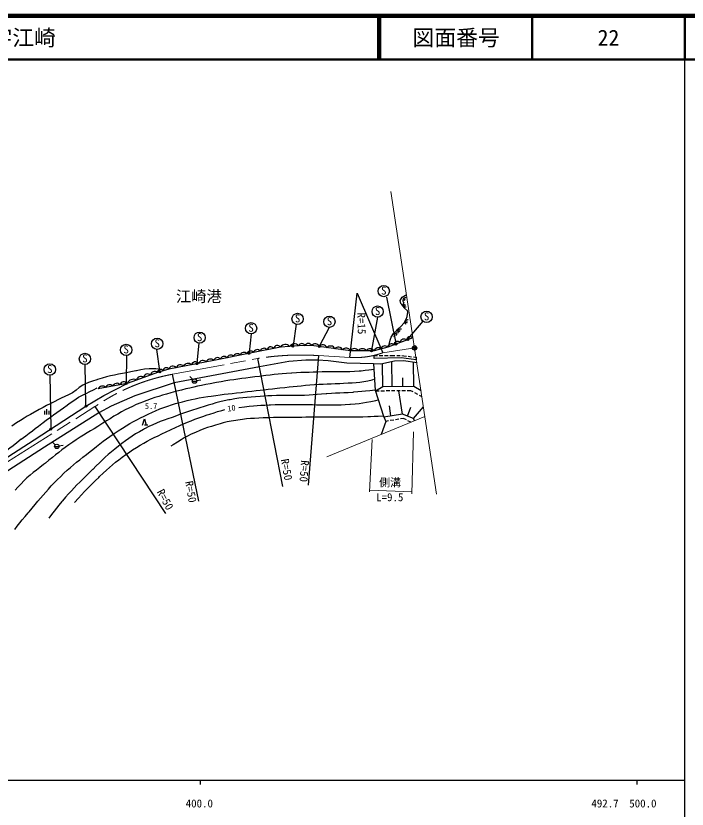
# Model space of a CAD drawing. Units: millimetres, scale not verified. Extents: x 40000 to 680000, y 20000 to 380000.
# Drawn here: x 425851 to 579500, y 198357 to 380000 of the extents above; entities that cross this region are included whole.
import ezdxf
from ezdxf.enums import TextEntityAlignment as Align

# ---------------------------------------------------------------- set-up
doc = ezdxf.new("R2010")
doc.units = ezdxf.units.MM
doc.header["$LTSCALE"] = 1000
doc.header["$PDMODE"] = 32
doc.header["$PDSIZE"] = 500
doc.linetypes.add('CHAIN', pattern=[18.5, 12, -1.5, 3.5, -1.5])
for name, color, linetype, lineweight in [('M-BGD', 7, 'Continuous', 25), ('M-BMK', 2, 'CHAIN', 13), ('M-BMK-HTXT', 7, 'Continuous', 13), ('M-BMK-SRVR', 3, 'Continuous', 25), ('M-STR-HTXT', 7, 'Continuous', 13), ('M-STR-STRC', 7, 'Continuous', 25), ('M-TTL', 2, 'Continuous', 140), ('M-TTL-BAND', 7, 'Continuous', 25), ('M-TTL-LINE', 7, 'Continuous', 50)]:
    doc.layers.add(name, color=color, linetype=linetype, lineweight=lineweight)
doc.layers.add('M-OTRS', color=6, linetype='Continuous')
doc.layers.add('M-TTL-TXT', color=7, linetype='Continuous')
doc.styles.add('ＭＳ ゴシック', font='')
doc.styles.get('ＭＳ ゴシック').set_extended_font_data('MS Gothic')

msp = doc.modelspace()

# ---------------------------------------------------------------- linework, layer by layer
at = {"layer": 'M-BGD'}
for p, q in [((502290, 301784), (503960, 316523)), ((503960, 316523), (509859, 302861)), ((514899, 315170), (514719, 314759)), ((514735, 314013), (514951, 313637)), ((515413, 310002), (515184, 309663)), ((513046, 307155), (512747, 306847)), ((513788, 307918), (513457, 307578)), ((516714, 306310), (510955, 304107)), ((486405, 304162), (480240, 302907)), ((490577, 304458), (486405, 304162)), ((493530, 304495), (490577, 304458)), ((502409, 303313), (493530, 304495)), ((510955, 304107), (507891, 303276)), ((480240, 302907), (471140, 301080)), ((481155, 301535), (486873, 272219)), ((495091, 302209), (492791, 272530)), ((507891, 303276), (502409, 303313)), ((507829, 301565), (507866, 302192)), ((514049, 301675), (507829, 301565)), ((507866, 302192), (508635, 302195)), ((509035, 302197), (509835, 302201)), ((510235, 302202), (511035, 302206)), ((511435, 302207), (512204, 302211)), ((512204, 302211), (512622, 302207)), ((513022, 302204), (513822, 302198)), ((517501, 301214), (514049, 301675)), ((514222, 302195), (514640, 302192)), ((514640, 302192), (515250, 302112)), ((515646, 302060), (516440, 301955)), ((516836, 301903), (517446, 301823)), ((517446, 301823), (517501, 301214)), ((471140, 301080), (460840, 299105)), ((488348, 300882), (481620, 299663)), ((492197, 301131), (488348, 300882)), ((494938, 301131), (492197, 301131)), ((497319, 300992), (494938, 301131)), ((501638, 300439), (497319, 300992)), ((507702, 300300), (501638, 300439)), ((509363, 300245), (507702, 300300)), ((507702, 300300), (508091, 294320)), ((512492, 300909), (509363, 300245)), ((509836, 295078), (509775, 300318)), ((511961, 295103), (511895, 300818)), ((514569, 301020), (512492, 300909)), ((517670, 300577), (514569, 301020)), ((516952, 295161), (516887, 300668)), ((458256, 298339), (453457, 296604)), ((460840, 299105), (458256, 298339)), ((467735, 268888), (461718, 297935)), ((481620, 299663), (462073, 296009)), ((453457, 296604), (451353, 295841)), ((466380, 296709), (465673, 297416)), ((466239, 296361), (467239, 296361)), ((467221, 296493), (468207, 296662)), ((514437, 295132), (514414, 297104)), ((451353, 295841), (444720, 294561)), ((445975, 293076), (451353, 295841)), ((462073, 296009), (453102, 293018)), ((508091, 294320), (509967, 288367)), ((509836, 295078), (508166, 294082)), ((516952, 295161), (509836, 295078)), ((518585, 294109), (516952, 295161)), ((441887, 290593), (445975, 293076)), ((453102, 293018), (447629, 290614)), ((509025, 294090), (508166, 294082)), ((510224, 294100), (509425, 294093)), ((511424, 294111), (510624, 294104)), ((512624, 294122), (511824, 294115)), ((513824, 294133), (513024, 294126)), ((514321, 288793), (513508, 294108)), ((515024, 294144), (514224, 294137)), ((516283, 294155), (515424, 294147)), ((516798, 293874), (516283, 294155)), ((517852, 293299), (517150, 293682)), ((518719, 292826), (518203, 293108)), ((511692, 288391), (511340, 290687)), ((430022, 282896), (441887, 290593)), ((444860, 289137), (432433, 281214)), ((432464, 288714), (432464, 289589)), ((432964, 288714), (432964, 289964)), ((433464, 288714), (433464, 289589)), ((443957, 290515), (460135, 266022)), ((447629, 290614), (444860, 289137)), ((515511, 288345), (516283, 290397)), ((516896, 287824), (519144, 290475)), ((454840, 286307), (455260, 287707)), ((455260, 287707), (455680, 286307)), ((510510, 287153), (509439, 284144)), ((509967, 288367), (510510, 287153)), ((514321, 288793), (510068, 288142)), ((511155, 287255), (510510, 287153)), ((512340, 287443), (511550, 287318)), ((513525, 287631), (512735, 287506)), ((514566, 287796), (513920, 287694)), ((516896, 287824), (514321, 288793)), ((515243, 287476), (514566, 287796)), ((516283, 286984), (515605, 287305)), ((517062, 287298), (516896, 287824)), ((456030, 286307), (455330, 286307)), ((420747, 276943), (430022, 282896)), ((434869, 281753), (434162, 282460)), ((435710, 281537), (436696, 281706)), ((432433, 281214), (419132, 272685)), ((434728, 281405), (435728, 281405))]:
    msp.add_line(p, q, dxfattribs=at)
for points in [[(511316, 304754), (511503, 305744), (511780, 306446), (512325, 307259), (512991, 307907), (513312, 308237), (514024, 308926), (514689, 309642), (514715, 309677), (515221, 310516), (515453, 311190), (515582, 312133), (515490, 312464), (514838, 313097), (514789, 313147), (514160, 313890), (513995, 314162), (513792, 314845), (514235, 315620), (515065, 316047), (515287, 316100)], [(507845, 299026), (506680, 298867), (505800, 298766), (504902, 298680), (504448, 298638), (503340, 298551), (502322, 298500), (501367, 298476), (500446, 298471), (499532, 298477), (498596, 298484), (497610, 298484), (496545, 298469), (495994, 298454), (494889, 298420), (493888, 298393), (492951, 298367), (492036, 298337), (491102, 298300), (490108, 298250), (489015, 298183), (488925, 298177), (487820, 298098), (486818, 298019), (485880, 297935), (484968, 297844), (484044, 297744), (483071, 297631), (482009, 297503), (481633, 297457), (480517, 297320), (479481, 297191), (478505, 297068), (477572, 296946), (476661, 296822), (475754, 296691), (474833, 296551), (473878, 296396), (472870, 296223), (471791, 296029), (471426, 295962), (470326, 295755), (469312, 295561), (468361, 295372), (467450, 295184), (466556, 294989), (465655, 294783), (464724, 294560), (463739, 294313), (462677, 294037), (462418, 293968), (461342, 293679), (460358, 293406), (459439, 293140), (458557, 292870), (457685, 292587), (456796, 292282), (455863, 291944), (454858, 291563), (454444, 291403), (453424, 290988), (452514, 290584), (451674, 290177), (450863, 289753), (450040, 289299), (449166, 288801), (448297, 288302), (447402, 287763), (446626, 287263), (445791, 286721), (445547, 286567), (444604, 285981), (443738, 285454), (442925, 284966), (442138, 284492), (441353, 284012), (440544, 283502), (439685, 282942), (438902, 282413), (437988, 281776), (437158, 281180), (436390, 280609), (435657, 280048), (434936, 279483), (434203, 278897), (433432, 278276), (432599, 277605), (432197, 277282), (431341, 276606), (430570, 276009), (429847, 275440), (429133, 274850), (428392, 274189), (427767, 273590), (426987, 272805), (426291, 272077), (425653, 271384)], [(459008, 299037), (457912, 299159), (457036, 299197), (456358, 299183), (455326, 299097), (454419, 298938), (453426, 298730), (453294, 298704), (452197, 298489), (451185, 298297), (450234, 298116), (449322, 297937), (448427, 297749), (447527, 297544), (446599, 297310), (445620, 297038), (444569, 296719), (444369, 296655), (443372, 296333), (442502, 296021), (441608, 295630), (441213, 295432), (440364, 294883), (439665, 294304), (438839, 293719), (438832, 293715), (437908, 293214), (437070, 292820), (436202, 292425), (435574, 292118), (434594, 291625), (433714, 291184), (432889, 290767), (432071, 290342), (431217, 289883), (430278, 289358), (430119, 289267), (429222, 288749), (428473, 288306), (427737, 287858), (426881, 287321), (426021, 286775)], [(425597, 262421), (426166, 263169), (426734, 263887), (427323, 264607), (427953, 265361), (428645, 266181), (428858, 266433), (429583, 267295), (430256, 268099), (430890, 268857), (431500, 269581), (432099, 270282), (432700, 270971), (433316, 271659), (433962, 272359), (434651, 273081), (435395, 273837), (436043, 274477), (436852, 275252), (437612, 275955), (438339, 276603), (439048, 277211), (439752, 277795), (440468, 278373), (441208, 278960), (441989, 279572), (442824, 280226), (443436, 280707), (444306, 281391), (445098, 282008), (445845, 282579), (446580, 283125), (447336, 283667), (448146, 284225), (449041, 284821), (449292, 284984), (450235, 285588), (451116, 286134), (451952, 286633), (452764, 287095), (453569, 287532), (454386, 287954), (455234, 288371), (456131, 288794), (457095, 289235), (457806, 289553), (458815, 289985), (459736, 290348), (460611, 290660), (461484, 290941), (462397, 291211), (463393, 291490), (463985, 291652), (465049, 291931), (466016, 292157), (466927, 292346), (467829, 292512), (468763, 292668), (469774, 292828), (470519, 292945), (471614, 293109), (472609, 293245), (473543, 293360), (474453, 293464), (475377, 293564), (476352, 293669), (477417, 293789), (477773, 293831), (478882, 293961), (479899, 294079), (480853, 294189), (481771, 294293), (482681, 294395), (483611, 294499), (484590, 294606), (485644, 294721), (486283, 294790), (487380, 294910), (488371, 295020), (489301, 295123), (490212, 295220), (491148, 295314), (492152, 295408), (493112, 295492), (494219, 295577), (495228, 295640), (496174, 295688), (497091, 295727), (498012, 295763), (498972, 295802), (500005, 295851), (500837, 295898), (501893, 295948), (502821, 295987), (503767, 296056), (504547, 296147), (505534, 296294), (506380, 296455), (507390, 296684), (507814, 296784)], [(427073, 283037), (428096, 283830), (428923, 284470), (429631, 285014), (430297, 285521), (431000, 286052), (431816, 286663), (432002, 286802), (432891, 287465), (433702, 288064), (434464, 288621), (435207, 289159), (435958, 289700), (436749, 290266), (437608, 290878), (438066, 291205), (438894, 291804), (439658, 292341), (440170, 292672), (441070, 293170), (441907, 293550), (442800, 293974), (443623, 294400), (444489, 294860)], [(508091, 294320), (506841, 294173), (505858, 294062), (505006, 293974), (504146, 293893), (503141, 293808), (502969, 293794), (501876, 293713), (500896, 293657), (499972, 293614), (499051, 293576), (498079, 293530), (496999, 293469), (496878, 293461), (495799, 293384), (494844, 293306), (493930, 293230), (492973, 293161), (491922, 293101), (490825, 293063), (489837, 293052), (488910, 293056), (487993, 293066), (487036, 293071), (485989, 293058), (485526, 293046), (484468, 293017), (483538, 292988), (482591, 292940), (481788, 292880), (480686, 292790), (479686, 292709), (478749, 292628), (477838, 292537), (476915, 292425), (475942, 292282), (474880, 292099), (474617, 292049), (473532, 291828), (472549, 291602), (471635, 291365), (470754, 291115), (469870, 290847), (468949, 290557), (467955, 290241), (467280, 290028), (466249, 289704), (465339, 289410), (464470, 289115), (463561, 288790), (462656, 288450), (461617, 288062), (460659, 287718), (459761, 287399), (458897, 287083), (458046, 286752), (457182, 286385), (456283, 285961), (455325, 285462), (455069, 285321), (454112, 284775), (453257, 284262), (452469, 283761), (451711, 283247), (450946, 282700), (450140, 282097), (449366, 281500), (448495, 280810), (447713, 280163), (446993, 279541), (446311, 278925), (445640, 278297), (444956, 277639), (444231, 276932), (443442, 276157), (443399, 276115), (442596, 275330), (441848, 274603), (441146, 273918), (440477, 273258), (439829, 272607), (439191, 271950), (438551, 271271), (437898, 270553), (437219, 269781), (436505, 268939), (436359, 268764), (435696, 267964), (435143, 267286), (434607, 266609), (434000, 265812), (433369, 264964)], [(476915, 290346), (478204, 290487), (479279, 290601), (480210, 290693), (481064, 290769), (481910, 290832), (482817, 290889), (483853, 290943), (484114, 290956), (485222, 291001), (486231, 291027), (487176, 291039), (488092, 291040), (489017, 291034), (489984, 291024), (491030, 291015), (491700, 291011), (492791, 291000), (493763, 290980), (494682, 290957), (495614, 290938), (496623, 290927), (497321, 290928), (498404, 290931), (499366, 290935), (500283, 290950), (501233, 290986), (502294, 291055), (502443, 291066), (503506, 291162), (504419, 291266), (505264, 291389), (506123, 291538), (507080, 291722), (508218, 291950), (508784, 292063)], [(439287, 268577), (440160, 269542), (440907, 270363), (441566, 271077), (442173, 271719), (442764, 272327), (443377, 272936), (444047, 273583), (444812, 274303), (445019, 274495), (445834, 275254), (446586, 275949), (447298, 276594), (447991, 277204), (448691, 277794), (449419, 278378), (450200, 278970), (451056, 279586), (451622, 279977), (452557, 280603), (453440, 281169), (454285, 281687), (455104, 282165), (455911, 282612), (456719, 283039), (457542, 283455), (458391, 283869), (459281, 284291), (460225, 284730), (461235, 285196), (461403, 285273), (462421, 285740), (463364, 286168), (464253, 286564), (465110, 286934), (465955, 287285), (466811, 287624), (467698, 287956), (468639, 288290), (469653, 288631), (470249, 288824), (471207, 289130), (472023, 289382), (472964, 289649), (473703, 289848)], [(509967, 288367), (508776, 288288), (507885, 288239), (507008, 288200), (506395, 288173), (505273, 288130), (504231, 288104), (503249, 288091), (502310, 288087), (501392, 288092), (500476, 288100), (499542, 288110), (498572, 288119), (497545, 288123), (496441, 288120), (496179, 288118), (495070, 288107), (494063, 288097), (493120, 288086), (492204, 288075), (491276, 288064), (490301, 288052), (489240, 288040), (488758, 288035), (487674, 288031), (486711, 288038), (485794, 288042), (484847, 288031), (483796, 287992), (483553, 287979), (482448, 287921), (481443, 287874), (480502, 287827), (479588, 287770), (478665, 287694), (477697, 287588), (476648, 287443), (476188, 287370), (475146, 287194), (474234, 287016), (473309, 286795), (472589, 286595), (471539, 286287), (470602, 286003), (469724, 285717), (468854, 285406), (467941, 285047), (466968, 284629), (465996, 284184), (465167, 283775), (464410, 283366), (463654, 282925), (462829, 282415), (461864, 281802), (461347, 281473)], [(426021, 286775), (424915, 286069)], [(427073, 283037), (426046, 282232), (425195, 281565), (424466, 280989), (423801, 280457), (423146, 279922), (422444, 279336), (421640, 278651), (421558, 278581), (420782, 277913), (420135, 277351), (419474, 276763), (418652, 276022), (418295, 275698)]]:
    msp.add_lwpolyline(points, dxfattribs=at)
for centre in [(466739, 296361), (435228, 281405)]:
    msp.add_circle(centre, 500, dxfattribs=at)
for centre, radius, start, end in [((515052, 314861), 621, 84.01244, 232.47948), ((515039, 313924), 575, 129.42519, 286.12786), ((515594, 309727), 662, 83.35579, 208.60551), ((513052, 306736), 652, 72.84328, 198.84177), ((513961, 307549), 741, 76.85531, 194.82974), ((513238, 304612), 844, 44.9857, 176.87587), ((514677, 305162), 844, 44.9857, 176.87587), ((516117, 305713), 844, 44.9857, 176.87587), ((481084, 302703), 868, 36.61405, 166.40141), ((482626, 303017), 868, 36.61405, 166.40141), ((484167, 303331), 868, 36.61405, 166.40141), ((485708, 303644), 868, 36.61405, 166.40141), ((487508, 303395), 1343, 42.93227, 145.16689), ((489593, 303543), 1343, 42.93227, 145.16689), ((491319, 304172), 795, 22.50903, 158.92329), ((492796, 304190), 795, 22.50903, 158.92329), ((494345, 303829), 1052, 24.07733, 140.7646), ((496121, 303593), 1052, 24.07733, 140.7646), ((497897, 303357), 1052, 24.07733, 140.7646), ((499672, 303120), 1052, 24.07733, 140.7646), ((501448, 302884), 1052, 24.07733, 140.7646), ((503319, 302722), 1085, 32.23785, 146.9905), ((505146, 302710), 1085, 32.23785, 146.9905), ((506973, 302698), 1085, 32.23785, 146.9905), ((508756, 303117), 880, 40.74722, 169.58771), ((510288, 303533), 880, 40.74722, 169.58771), ((511798, 304061), 844, 44.9857, 176.87587), ((471967, 300891), 848, 35.59474, 167.11451), ((473484, 301195), 848, 35.59474, 167.11451), ((475000, 301500), 848, 35.59474, 167.11451), ((476517, 301804), 848, 35.59474, 167.11451), ((478034, 302109), 848, 35.59474, 167.11451), ((479550, 302414), 848, 35.59474, 167.11451), ((461795, 298765), 1014, 41.30649, 160.40363), ((463512, 299094), 1014, 41.30649, 160.40363), ((465229, 299423), 1014, 41.30649, 160.40363), ((466945, 299752), 1014, 41.30649, 160.40363), ((468662, 300082), 1014, 41.30649, 160.40363), ((470378, 300411), 1014, 41.30649, 160.40363), ((456017, 297026), 973, 48.97753, 170.77622), ((457617, 297604), 973, 48.97753, 170.77622), ((458960, 298335), 704, 33.35885, 179.6638), ((460252, 298718), 704, 33.35885, 179.6638), ((450611, 295226), 963, 39.65759, 162.18442), ((452746, 295280), 1502, 61.78244, 158.07612), ((454418, 296448), 973, 48.97753, 170.77622), ((445637, 294266), 963, 39.65759, 162.18442), ((447295, 294586), 963, 39.65759, 162.18442), ((448953, 294906), 963, 39.65759, 162.18442)]:
    msp.add_arc(centre, radius, start, end, dxfattribs=at)
at = {"layer": 'M-BMK'}
for p, q in [((509859, 302861), (517148, 303973)), ((461718, 297935), (481155, 301535)), ((495091, 302209), (502290, 301784)), ((423914, 277879), (443957, 290515))]:
    msp.add_line(p, q, dxfattribs=at)
for centre, radius, start, end in [((491066, 241024), 61317, 86.2363, 99.30171), ((503475, 320593), 18846, 266.39344, 289.79897), ((469963, 253231), 45458, 100.45013, 124.89737)]:
    msp.add_arc(centre, radius, start, end, dxfattribs=at)
at = {"layer": 'M-BMK-HTXT'}
msp.add_line((519467, 288259), (497022, 279003), dxfattribs=at)
at = {"layer": 'M-BMK-SRVR', "lineweight": 13}
msp.add_line((511716, 339747), (522149, 270448), dxfattribs=at)
at = {"layer": 'M-BMK-SRVR'}
msp.add_circle((517103, 303966), 500, dxfattribs=at)
at = {"layer": 'M-OTRS'}
msp.add_point((517148, 303973), dxfattribs=at)
msp.add_point((517148, 303973), dxfattribs=at)
at = {"layer": 'M-STR-HTXT'}
for p, q in [((516491, 270518), (516900, 284763)), ((507407, 282980), (506828, 271044)), ((516506, 271030), (506845, 271390))]:
    msp.add_line(p, q, dxfattribs=at)
at = {"layer": 'M-STR-STRC'}
for p, q in [((510682, 315617), (512821, 305027)), ((508629, 311009), (507255, 303480)), ((490018, 309368), (489332, 304547)), ((515641, 306051), (519080, 310065)), ((479733, 307178), (479280, 302881)), ((497545, 308675), (495337, 304456)), ((515391, 305975), (515391, 305762)), ((515441, 306029), (515441, 305708)), ((515491, 306056), (515491, 305681)), ((515541, 306067), (515541, 305669)), ((515591, 306066), (515591, 305671)), ((515641, 306051), (515641, 305685)), ((515691, 306020), (515691, 305717)), ((515741, 305954), (515741, 305783)), ((458032, 303637), (458724, 298686)), ((467752, 305038), (467294, 300534)), ((489082, 304471), (489082, 304257)), ((489132, 304525), (489132, 304203)), ((489182, 304552), (489182, 304176)), ((489232, 304563), (489232, 304165)), ((489282, 304562), (489282, 304166)), ((489332, 304547), (489332, 304181)), ((489382, 304515), (489382, 304213)), ((489432, 304450), (489432, 304278)), ((495137, 304365), (495137, 304152)), ((495187, 304419), (495187, 304098)), ((495237, 304446), (495237, 304071)), ((495287, 304458), (495287, 304059)), ((495337, 304456), (495337, 304061)), ((495387, 304441), (495387, 304076)), ((495437, 304410), (495437, 304107)), ((495487, 304344), (495487, 304173)), ((507105, 303387), (507105, 303174)), ((507155, 303441), (507155, 303120)), ((507205, 303468), (507205, 303093)), ((507255, 303480), (507255, 303082)), ((507305, 303478), (507305, 303083)), ((507355, 303464), (507355, 303098)), ((507405, 303432), (507405, 303129)), ((507455, 303366), (507455, 303195)), ((512671, 304935), (512671, 304721)), ((512721, 304989), (512721, 304667)), ((512771, 305016), (512771, 304640)), ((512821, 305027), (512821, 304629)), ((512871, 305026), (512871, 304630)), ((512921, 305011), (512921, 304645)), ((512971, 304979), (512971, 304677)), ((513021, 304913), (513021, 304742)), ((451160, 302226), (451130, 295990)), ((479030, 302805), (479030, 302592)), ((479080, 302859), (479080, 302538)), ((479130, 302886), (479130, 302511)), ((479180, 302897), (479180, 302499)), ((479230, 302896), (479230, 302501)), ((479280, 302881), (479280, 302515)), ((479330, 302850), (479330, 302547)), ((479380, 302784), (479380, 302613)), ((441663, 300169), (441817, 290781)), ((467094, 300443), (467094, 300230)), ((467144, 300497), (467144, 300176)), ((467194, 300524), (467194, 300149)), ((467244, 300536), (467244, 300138)), ((467294, 300534), (467294, 300139)), ((467344, 300520), (467344, 300154)), ((467394, 300488), (467394, 300185)), ((467444, 300422), (467444, 300251)), ((458624, 298605), (458624, 298392)), ((458674, 298659), (458674, 298338)), ((458724, 298686), (458724, 298311)), ((458774, 298697), (458774, 298299)), ((458824, 298696), (458824, 298301)), ((458874, 298681), (458874, 298315)), ((458924, 298650), (458924, 298347)), ((458974, 298584), (458974, 298413)), ((433609, 297739), (433855, 285560)), ((450930, 295899), (450930, 295685)), ((450980, 295952), (450980, 295631)), ((451030, 295980), (451030, 295604)), ((451080, 295991), (451080, 295593)), ((451130, 295990), (451130, 295594)), ((451180, 295975), (451180, 295609)), ((451230, 295943), (451230, 295641)), ((451280, 295877), (451280, 295706)), ((441717, 290700), (441717, 290487)), ((441767, 290754), (441767, 290433)), ((441817, 290781), (441817, 290406)), ((441867, 290792), (441867, 290394)), ((441917, 290791), (441917, 290396)), ((441967, 290776), (441967, 290410)), ((442017, 290745), (442017, 290442)), ((442067, 290679), (442067, 290508)), ((433655, 285469), (433655, 285256)), ((433705, 285523), (433705, 285202)), ((433755, 285550), (433755, 285175)), ((433805, 285562), (433805, 285164)), ((433855, 285560), (433855, 285165)), ((433905, 285546), (433905, 285180)), ((433955, 285514), (433955, 285211)), ((434005, 285448), (434005, 285277))]:
    msp.add_line(p, q, dxfattribs=at)
for centre, radius in [((510060, 316970), 1290), ((508658, 312298), 1290), ((490342, 310616), 1290), ((497631, 309962), 1290), ((519871, 311083), 1290), ((479690, 308467), 1290), ((467915, 306318), 1290), ((458197, 304916), 1290), ((515560, 305868), 200), ((451095, 303514), 1290), ((489251, 304364), 200), ((495306, 304258), 200), ((507274, 303281), 200), ((512840, 304828), 200), ((441657, 301458), 1290), ((479199, 302698), 200), ((433621, 299029), 1290), ((467264, 300337), 200), ((458794, 298498), 200), ((451099, 295792), 200), ((441887, 290593), 200), ((433824, 285363), 200)]:
    msp.add_circle(centre, radius, dxfattribs=at)
at = {"layer": 'M-TTL'}
msp.add_line((680000, 380000), (40000, 380000), dxfattribs=at)
at = {"layer": 'M-TTL-BAND'}
for p, q in [((579000, 20000), (579000, 370000)), ((40000, 205000), (579000, 205000)), ((468000, 205000), (468000, 204000)), ((568000, 205000), (568000, 204000))]:
    msp.add_line(p, q, dxfattribs=at)
at = {"layer": 'M-TTL-LINE'}
for p, q in [((508747, 380000), (508747, 370000)), ((509247, 380000), (509247, 370000)), ((543997, 380000), (543997, 370000)), ((579000, 380000), (579000, 370000)), ((40000, 370000), (680000, 370000))]:
    msp.add_line(p, q, dxfattribs=at)

# ---------------------------------------------------------------- texts
at = {"layer": 'M-BGD', "style": 'ＭＳ ゴシック'}
for s, height, p in [('江崎港', 2566, (462486, 313719)), ('5.7', 1320, (455396, 289592))]:
    msp.add_text(s, height=height, dxfattribs=at).set_placement(p, align=Align.BOTTOM_LEFT)
for s, height, rotation, p in [('R=15', 1833, 271.423, (503451, 312033)), ('10', 1320, 9.43, (474441, 288970)), ('R=50', 1833, 280.168, (485952, 278316)), ('R=50', 1833, 265.815, (490604, 278343)), ('R=50', 1833, 280.168, (464034, 273233)), ('R=50', 1833, 298.464, (457564, 270741))]:
    msp.add_text(s, height=height, rotation=rotation, dxfattribs=at).set_placement(p, align=Align.BOTTOM_LEFT)
at = {"layer": 'M-STR-HTXT', "style": 'ＭＳ ゴシック'}
for s, p in [('側溝', (509009, 271694)), ('L=9.5', (508317, 268316))]:
    msp.add_text(s, height=1833, dxfattribs=at).set_placement(p, align=Align.BOTTOM_LEFT)
at = {"layer": 'M-STR-STRC', "style": 'ＭＳ ゴシック'}
for p in [(509432, 315617), (508030, 310944), (489715, 309262), (497004, 308608), (519244, 309730), (479062, 307113), (467288, 304964), (457569, 303562), (450467, 302161), (441029, 300105), (432993, 297675)]:
    msp.add_text('S', height=1833, dxfattribs=at).set_placement(p, align=Align.BOTTOM_LEFT)
at = {"layer": 'M-TTL-BAND', "style": 'ＭＳ ゴシック'}
for s, p in [('400.0', (467844, 198195)), ('492.7', (560700, 198195)), ('500.0', (569373, 198195))]:
    msp.add_text(s, height=1833, dxfattribs=at).set_placement(p, align=Align.BOTTOM_CENTER)
at = {"layer": 'M-TTL-TXT', "style": 'ＭＳ ゴシック'}
msp.add_text('萩市大字江崎', height=3666, dxfattribs=at).set_placement((405024, 375000), align=Align.MIDDLE_LEFT)
for s, p in [('図面番号', (526622, 375000)), ('22', (561497, 375000))]:
    msp.add_text(s, height=3666, dxfattribs=at).set_placement(p, align=Align.MIDDLE_CENTER)

doc.saveas('drawing.dxf')
